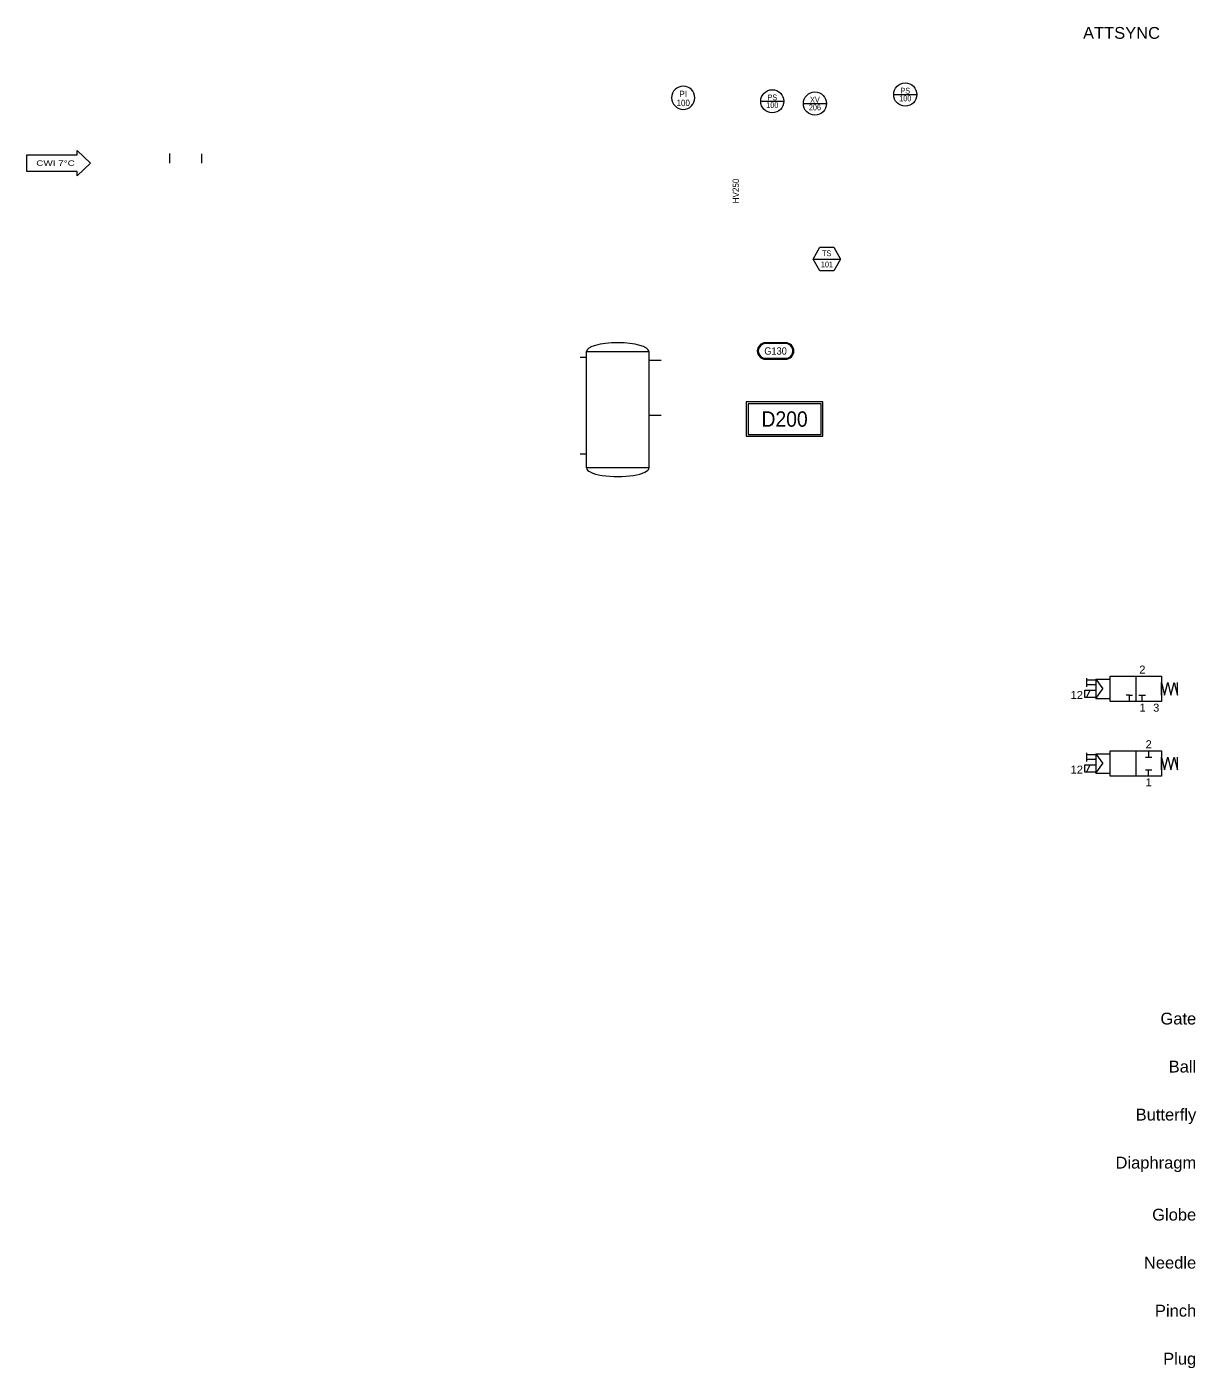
# Model space of a CAD drawing. Header units: millimetres. Extents: x -366 to 411, y -170 to 257.
# Drawn here: x -366.3 to -0.9, y -164.2 to 254.9 of the extents above; entities that cross this region are included whole.
import ezdxf
from ezdxf.enums import TextEntityAlignment as Align

# ---------------------------------------------------------------- set-up
doc = ezdxf.new("R2010")
doc.units = ezdxf.units.MM
for name, color, linetype in [('L6-SOTTILE', 5, 'Continuous'), ('L8-TESTI', 1, 'Continuous'), ('Tag', 7, 'Continuous')]:
    doc.layers.add(name, color=color, linetype=linetype)
doc.styles.add('ARIAL_090', font='arial.ttf', dxfattribs={"width": 0.9})
doc.styles.get("Standard").update_dxf_attribs({"font": 'arial.ttf'})

# ---------------------------------------------------------------- blocks, each defined once
blk = doc.blocks.new('*U5')
at = {"color": 0, "linetype": 'ByBlock', "lineweight": -2}
for start, end in [(0, 180), (180, 0)]:
    blk.add_arc((0, 0), 5, start, end, dxfattribs=at)
at = {"color": 0, "linetype": 'ByBlock', "lineweight": -2, "width": 0.9}
for tag, p in [('#(TargetObject.Type)', (0, 1.65)), ('#(TargetObject.LoopNumber)', (0, -1.65))]:
    blk.add_attdef(tag, text='', height=2.5, dxfattribs=at).set_placement(p, align=Align.MIDDLE_CENTER)
blk = doc.blocks.new('Carbon_Tank')
for p, q in [((-9.44, 18.36), (-11.42, 18.36)), ((-9.44, -11.87), (-11.42, -11.87))]:
    blk.add_line(p, q)
blk.add_lwpolyline([(-9.44, 20.24), (10.08, 20.24), (10.08, -16.17), (-9.44, -16.17)], close=True)
for centre, start_param, end_param in [((0.32, 20.24), 3.141593, 6.283185), ((0.32, -16.17), 0, 3.141593)]:
    blk.add_ellipse(centre, major_axis=(-9.76, 0), ratio=0.276144, start_param=start_param, end_param=end_param)
at = {"layer": 'Tag'}
for p, q in [((13.95, 17.46), (10.08, 17.46)), ((13.95, 0.26), (10.08, 0.26))]:
    blk.add_line(p, q, dxfattribs=at)
at = {"flags": 1}
blk.add_attdef('DESCRIPTION', (-8.3, 12.7), '', height=2.5, dxfattribs=at)
blk = doc.blocks.new('Tag_block')
at = {"color": 0, "linetype": 'ByBlock', "lineweight": -2}
blk.add_attdef('#(TARGETOBJECT.TAG)', text='', height=2.5, dxfattribs=at).set_placement((0, 0), align=Align.MIDDLE_CENTER)
at = {"flags": 1}
blk.add_attdef('TYPE', (-11.4, -6.1), '', height=2.5, dxfattribs=at)
blk = doc.blocks.new('Ball_Tag')
blk.add_line((-3.62, 0), (3.62, 0))
blk.add_circle((0, 0), 3.62)
at = {"color": 0, "linetype": 'ByBlock', "lineweight": -2, "width": 0.9}
for tag, p in [('#(TargetObject.Type)', (0, 1.2)), ('#(TargetObject.LoopNumber)', (0, -1.2))]:
    blk.add_attdef(tag, text='', height=1.81, dxfattribs=at).set_placement(p, align=Align.MIDDLE_CENTER)
at = {"flags": 1}
for tag, p, height in [('TYPE', (-0.41, -2.97), 0.25), ('DESCRIPTION', (-0.31, -3.27), 0.0703)]:
    blk.add_attdef(tag, p, '', height=height, dxfattribs=at)
blk = doc.blocks.new('STICKER Equipment Name')
at = {"layer": 'L8-TESTI', "color": 5}
for points in [[(-20, 9), (-20, -9), (20, -9), (20, 9)], [(-19, 8), (-19, -8), (19, -8), (19, 8)]]:
    blk.add_lwpolyline(points, close=True, dxfattribs=at)
at = {"color": 7, "style": 'ARIAL_090', "width": 0.9}
blk.add_attdef('#(TARGETOBJECT.TAG)', text='', height=8, dxfattribs=at).set_placement((0, 0), align=Align.MIDDLE_CENTER)
for tag, p, height, flags in [('TYPE', (-13.16, -7.21), 0.956, 5), ('DESCRIPTION', (-5.8, -7.23), 1.12, 1)]:
    blk.add_attdef(tag, p, '', height=height, dxfattribs=dict(flags=flags))
blk = doc.blocks.new('STICKER Moving Machine')
at = {"layer": 'L8-TESTI', "color": 5}
for points in [[(-3.27, -2.43), (3.02, -2.43, 1), (3.02, 2.72), (-3.27, 2.72, 1)], [(-3.27, -2.15), (3.02, -2.15, 1), (3.02, 2.43), (-3.27, 2.43, 1)]]:
    blk.add_lwpolyline(points, format="xyb", close=True, dxfattribs=at)
at = {"color": 7, "style": 'ARIAL_090', "width": 0.9}
blk.add_attdef('#(TARGETOBJECT.TAG)', text='', height=2.29, dxfattribs=at).set_placement((-0.13, 0.14), align=Align.MIDDLE_CENTER)
for tag, p, height, flags in [('DESCRIPTION', (-3.65, -1.77), 0.107, 5), ('TYPE', (-3.27, -1.94), 0.1, 1)]:
    blk.add_attdef(tag, p, '', height=height, dxfattribs=dict(flags=flags))
blk = doc.blocks.new('Tag_Instrument')
at = {"layer": 'Tag'}
blk.add_line((-4.3, 0), (4.3, 0), dxfattribs=at)
blk.add_lwpolyline([(-4.3, 0), (-2.15, 3.72), (2.15, 3.72), (4.3, 0), (2.15, -3.72), (-2.15, -3.72)], close=True, dxfattribs=at)
at = {"color": 0, "linetype": 'ByBlock', "lineweight": -2, "width": 0.9}
for tag, p in [('#(TargetObject.Type)', (-0.06, 1.81)), ('#(TargetObject.LoopNumber)', (0.04, -1.7))]:
    blk.add_attdef(tag, text='', height=1.81, dxfattribs=at).set_placement(p, align=Align.MIDDLE_CENTER)
at = {"flags": 1}
for tag, p in [('TYPE', (0, 0)), ('DESCRIPTION', (-0.01, -0.16))]:
    blk.add_attdef(tag, p, '', height=0.1, dxfattribs=at)
blk = doc.blocks.new('h5010')
for p, q in [((-4, -2), (-4, 2)), ((0, 1), (-4, 1)), ((0, -1), (-4, -1))]:
    blk.add_line(p, q)
blk = doc.blocks.new('h5100')
for p, q in [((-6, -2), (-6, 2)), ((-6, 2), (0, 2)), ((-5, -2), (-3, 2)), ((0, -2), (-6, -2))]:
    blk.add_line(p, q)
blk = doc.blocks.new('h5081')
at = {"linetype": 'Continuous'}
blk.add_lwpolyline([(0, -2), (0, 2), (1, -2), (2, 2), (3, -2), (4, 2), (5, -2), (5, 2)], dxfattribs=at)
blk = doc.blocks.new('h7v32a')
for p, q in [((4, 2), (3, 2)), ((4, 0), (4, 2)), ((4, 2), (4, 2)), ((4, 2), (4, 2)), ((4, 2), (5, 2)), ((4, 2), (4, 2)), ((4, 2), (4, 2)), ((4, 0), (4, 2)), ((8, 2), (8, 2)), ((8, 0), (8, 2))]:
    blk.add_line(p, q)
at = {"linetype": 'Continuous'}
blk.add_line((7, 2), (9, 2), dxfattribs=at)
for points in [[(0, 8, 0, 1, 0), (0, 6, 0, 0, 0), (0, 0, 0, 0, 0)], [(12, 0, 0, 1, 0), (11.092019, 1.782013, 0, 0, 0), (8, 8, 0, 0, 0)]]:
    blk.add_lwpolyline(points, format="xyseb")
blk.add_lwpolyline([(-2, 0), (-2, 8), (14, 8), (14, 0)], close=True)
blk.add_lwpolyline([(6, 8), (6, 0)])
blk = doc.blocks.new('3-2 way square electrovalve')
at = {"layer": 'Tag'}
for p, q in [((-12.53, 3.01), (-8, 3.01)), ((-12.53, 3.01), (-10.26, 0)), ((-12.53, 3.01), (-12.53, -3.01)), ((-12.53, -3.01), (-10.26, 0)), ((-12.53, -3.01), (-8, -3.01))]:
    blk.add_line(p, q, dxfattribs=at)
for name, p in [('h7v32a', (-6, -4)), ('h5081', (8, 0))]:
    blk.add_blockref(name, p, dxfattribs=at)
for name, p, xscale, yscale, zscale in [('h5010', (-12.53, 1.97), 0.6910935187972441, 0.6910935187972441, 0.6910935187972441), ('h5100', (-12.53, -1.59), 0.5644755883135238, 0.5644755883135238, 0.5644755883135238)]:
    blk.add_blockref(name, p, dxfattribs=dict(at, xscale=xscale, yscale=yscale, zscale=zscale))
at = {"flags": 1}
for tag, p, height in [('TYPE', (-7.37, -5.93), 0.25), ('CONNECTIONTYPE', (-6.12, -5.78), 0.1), ('DESCRIPTION', (-6.1, -5.9), 0.0703)]:
    blk.add_attdef(tag, p, '', height=height, dxfattribs=at)
at = {"layer": 'Tag', "char_height": 2.5, "attachment_point": 1}
for s, width, insert in [('2', 2.8337, (1.09, 7.26)), ('12', 3.0385, (-20.39, -0.67)), ('1', 3.0385, (1.16, -4.64)), ('3', 3.0385, (5.41, -4.64))]:
    blk.add_mtext_dynamic_manual_height_columns(s, width=width, gutter_width=12.5, heights=[0], dxfattribs=dict(at, insert=insert))
blk = doc.blocks.new('h7v22a')
for p, q in [((7, 6), (9, 6)), ((8, 8), (8, 6)), ((8, 8), (8, 6)), ((7, 2), (9, 2)), ((8, 0), (8, 2)), ((8, 0), (8, 2))]:
    blk.add_line(p, q)
blk.add_lwpolyline([(0, 8, 0, 1, 0), (0, 6, 0, 0, 0), (0, 0, 0, 0, 0)], format="xyseb")
blk.add_lwpolyline([(-4, 0), (-4, 8), (12, 8), (12, 0)], close=True)
blk.add_lwpolyline([(4, 8), (4, 0)])
blk = doc.blocks.new('2-2 way selenoid square electrovale')
at = {"layer": 'Tag'}
for p, q in [((-12.53, 3.01), (-8, 3.01)), ((-12.53, 3.01), (-10.26, 0)), ((-12.53, 3.01), (-12.53, -3.01)), ((-12.53, -3.01), (-10.26, 0)), ((-12.53, -3.01), (-8, -3.01))]:
    blk.add_line(p, q, dxfattribs=at)
for name, p in [('h7v22a', (-4, -4)), ('h5081', (8, 0))]:
    blk.add_blockref(name, p, dxfattribs=at)
for name, p, xscale, yscale, zscale in [('h5010', (-12.53, 1.97), 0.6910935187972441, 0.6910935187972441, 0.6910935187972441), ('h5100', (-12.53, -1.59), 0.5644755883135238, 0.5644755883135238, 0.5644755883135238)]:
    blk.add_blockref(name, p, dxfattribs=dict(at, xscale=xscale, yscale=yscale, zscale=zscale))
at = {"flags": 1}
for tag, p, height in [('TYPE', (-6.63, -5.15), 0.25), ('CONNECTIONTYPE', (-5.39, -5.01), 0.1), ('DESCRIPTION', (-5.36, -5.12), 0.0703)]:
    blk.add_attdef(tag, p, '', height=height, dxfattribs=at)
at = {"layer": 'Tag', "char_height": 2.5, "attachment_point": 1}
for s, width, insert in [('2', 2.8337, (3.07, 7.26)), ('12', 3.0385, (-20.39, -0.67)), ('1', 3.0385, (3.07, -4.64))]:
    blk.add_mtext_dynamic_manual_height_columns(s, width=width, gutter_width=12.5, heights=[0], dxfattribs=dict(at, insert=insert))

msp = doc.modelspace()

# ---------------------------------------------------------------- linework, layer by layer
at = {"layer": 'L6-SOTTILE'}
msp.add_lwpolyline([(-350.56, 208.38), (-350.56, 209.69), (-366.29, 209.69), (-366.29, 214.94), (-350.56, 214.94), (-350.56, 216.25), (-346.36, 212.32)], close=True, dxfattribs=at)
at = {"layer": 'Tag'}
for p, q in [((-321.74, 215.31), (-321.74, 212.32)), ((-311.69, 215.21), (-311.69, 212.32))]:
    msp.add_line(p, q, dxfattribs=at)

# ---------------------------------------------------------------- block references
for name, p, values in [('Ball_Tag', (-133.32, 231.66), {'#(TargetObject.Type)': 'PS', '#(TargetObject.LoopNumber)': '100'}), ('Ball_Tag', (-91.77, 233.77), {'#(TargetObject.Type)': 'PS', '#(TargetObject.LoopNumber)': '100'}), ('Ball_Tag', (-120, 230.95), {'#(TargetObject.Type)': 'XV', '#(TargetObject.LoopNumber)': '206'}), ('Tag_Instrument', (-116.28, 182.37), {'#(TargetObject.Type)': 'TS', '#(TargetObject.LoopNumber)': '101'}), ('STICKER Moving Machine', (-132.17, 153.5), {'#(TARGETOBJECT.TAG)': 'G130'})]:
    msp.add_blockref(name, p).add_auto_attribs(values)
ref = msp.add_blockref('Tag_block', (-144.74, 203.64), dxfattribs=dict(rotation=90))
ref.add_attrib('#(TargetObject.Tag)', 'HV250', dxfattribs={"color": 0, "linetype": 'ByBlock', "lineweight": -2, "height": 2, "rotation": 90, "width": 0.9}).set_placement((-144.74, 203.64), align=Align.MIDDLE_CENTER)
at = {"xscale": 0.6, "yscale": 0.6, "zscale": 0.6}
msp.add_blockref('STICKER Equipment Name', (-129.48, 132.38), dxfattribs=at).add_auto_attribs({'#(TARGETOBJECT.TAG)': 'D200'})
for name, p in [('3-2 way square electrovalve', (-19.73, 48.09)), ('2-2 way selenoid square electrovale', (-19.73, 24.76))]:
    msp.add_blockref(name, p)
at = {"layer": 'Tag'}
ref = msp.add_blockref('*U5', (-161.16, 232.75), dxfattribs=dict(at, xscale=0.7246990090098623, yscale=0.7246990090098623, zscale=0.7246990090098623))
ref.add_attrib('#(TargetObject.Type)', 'PI', dxfattribs={"layer": '0', "color": 0, "linetype": 'ByBlock', "lineweight": -2, "ltscale": 2, "height": 2, "style": 'ARIAL_090', "width": 0.9}).set_placement((-161.16, 233.95), align=Align.MIDDLE)
ref.add_attrib('#(TargetObject.LoopNumber)', '100', dxfattribs={"layer": '0', "color": 0, "linetype": 'ByBlock', "lineweight": -2, "ltscale": 2, "height": 2, "style": 'ARIAL_090', "width": 0.9}).set_placement((-163.26, 229.55), align=Align.BOTTOM_LEFT)
msp.add_blockref('Carbon_Tank', (-181.95, 133.26), dxfattribs=at)

# ---------------------------------------------------------------- texts
at = {"attachment_point": 1}
for s, width, insert, char_height in [('ATTSYNC', 53.11, (-36.21, 254.87), 3.69), ('\\pxqr;Gate', 21.1912, (-22.03, -53.1), 3.693), ('\\pxqr;Ball', 21.1912, (-22.03, -68.1), 3.693), ('\\pxqr;Butterfly', 21.1912, (-22.03, -83.1), 3.6929), ('\\pxqr;Diaphragm', 21.1912, (-22.03, -98.1), 3.6929), ('\\pxqr;Globe', 21.1912, (-22.03, -114.36), 3.6929), ('\\pxqr;Needle', 21.1912, (-22.03, -129.36), 3.6929), ('\\pxqr;Pinch', 21.1912, (-22.03, -144.36), 3.6929), ('\\pxqr;Plug', 21.1912, (-22.03, -159.36), 3.693)]:
    msp.add_mtext_dynamic_manual_height_columns(s, width=width, gutter_width=0.5, heights=[0], dxfattribs=dict(at, insert=insert, char_height=char_height))
at = {"layer": 'L8-TESTI', "color": 3, "insert": (-358.17, 212.32), "char_height": 1.6989, "attachment_point": 5}
msp.add_mtext('\\A1;\\pxi-3,l4,t4;{\\W1.3;\\C7;CWI 7°C}', dxfattribs=at)

doc.saveas('drawing.dxf')
